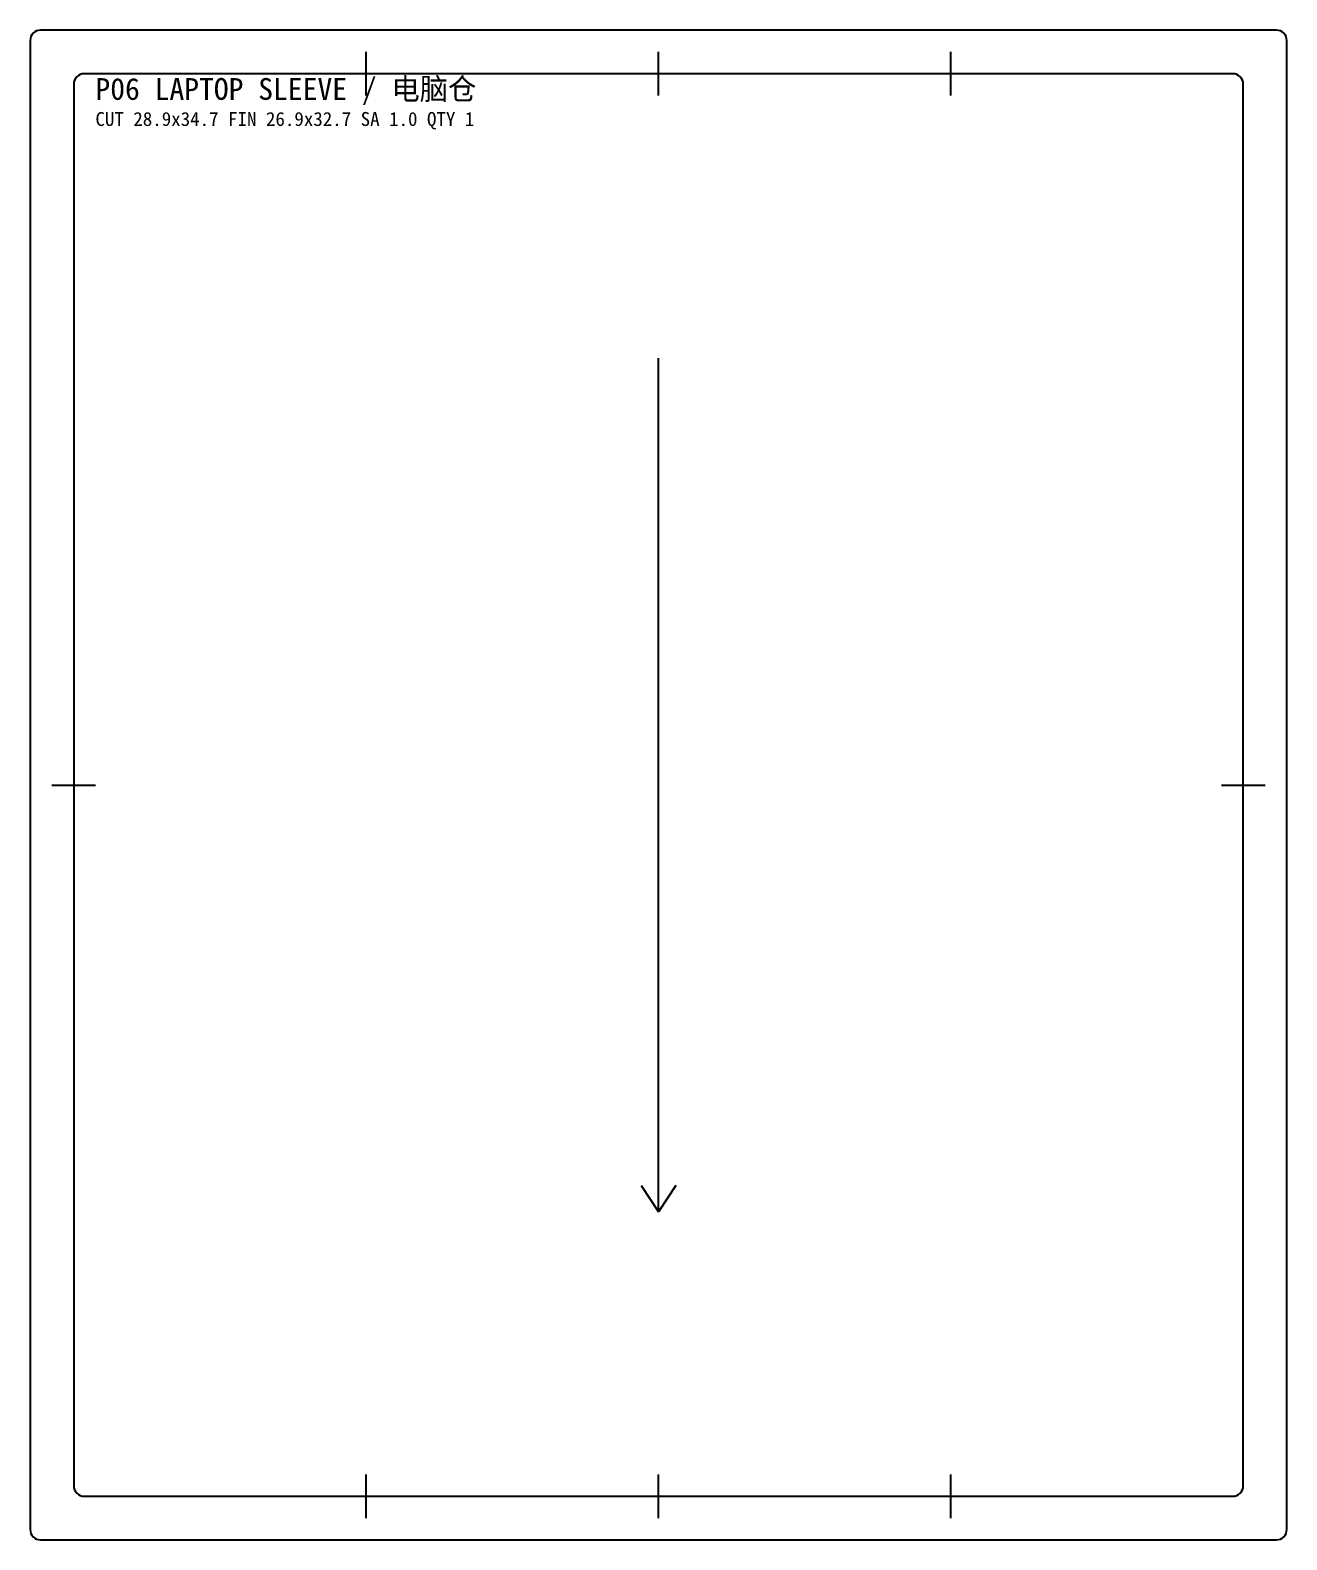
# Model space of a CAD drawing. Header units: millimetres. Extents: x 20 to 11279, y 290 to 7070.
# Drawn here: x 10990 to 11278.8, y 290 to 636.8 of the extents above; entities that cross this region are included whole.
import ezdxf

# ---------------------------------------------------------------- set-up
doc = ezdxf.new("R2010")
doc.units = ezdxf.units.MM
for name, color, linetype in [('CUT', 1, 'CONTINUOUS'), ('GRAIN', 6, 'CONTINUOUS'), ('NOTCH', 3, 'CONTINUOUS'), ('STITCH', 5, 'CONTINUOUS'), ('TEXT', 7, 'CONTINUOUS')]:
    doc.layers.add(name, color=color, linetype=linetype)

msp = doc.modelspace()

# ---------------------------------------------------------------- linework, layer by layer
at = {"layer": 'CUT'}
msp.add_lwpolyline([(11276.4, 290), (11276.87, 290.05), (11277.32, 290.18), (11277.73, 290.4), (11278.1, 290.7), (11278.4, 291.07), (11278.62, 291.48), (11278.75, 291.93), (11278.8, 292.4), (11278.8, 634.4), (11278.75, 634.87), (11278.62, 635.32), (11278.4, 635.73), (11278.1, 636.1), (11277.73, 636.4), (11277.32, 636.62), (11276.87, 636.75), (11276.4, 636.8), (10992.4, 636.8), (10991.93, 636.75), (10991.48, 636.62), (10991.07, 636.4), (10990.7, 636.1), (10990.4, 635.73), (10990.18, 635.32), (10990.05, 634.87), (10990, 634.4), (10990, 292.4), (10990.05, 291.93), (10990.18, 291.48), (10990.4, 291.07), (10990.7, 290.7), (10991.07, 290.4), (10991.48, 290.18), (10991.93, 290.05), (10992.4, 290)], close=True, dxfattribs=at)
at = {"layer": 'GRAIN'}
for p, q in [((11134.4, 365.36), (11134.4, 561.44)), ((11130.4, 371.36), (11134.4, 365.36)), ((11138.4, 371.36), (11134.4, 365.36))]:
    msp.add_line(p, q, dxfattribs=at)
at = {"layer": 'NOTCH'}
for p, q in [((11067.2, 621.8), (11067.2, 631.8)), ((11134.4, 621.8), (11134.4, 631.8)), ((11201.6, 621.8), (11201.6, 631.8)), ((10995, 463.4), (11005, 463.4)), ((11263.8, 463.4), (11273.8, 463.4)), ((11067.2, 295), (11067.2, 305)), ((11134.4, 295), (11134.4, 305)), ((11201.6, 295), (11201.6, 305))]:
    msp.add_line(p, q, dxfattribs=at)
at = {"layer": 'STITCH'}
msp.add_lwpolyline([(11266.4, 300), (11266.87, 300.05), (11267.32, 300.18), (11267.73, 300.4), (11268.1, 300.7), (11268.4, 301.07), (11268.62, 301.48), (11268.75, 301.93), (11268.8, 302.4), (11268.8, 624.4), (11268.75, 624.87), (11268.62, 625.32), (11268.4, 625.73), (11268.1, 626.1), (11267.73, 626.4), (11267.32, 626.62), (11266.87, 626.75), (11266.4, 626.8), (11002.4, 626.8), (11001.93, 626.75), (11001.48, 626.62), (11001.07, 626.4), (11000.7, 626.1), (11000.4, 625.73), (11000.18, 625.32), (11000.05, 624.87), (11000, 624.4), (11000, 302.4), (11000.05, 301.93), (11000.18, 301.48), (11000.4, 301.07), (11000.7, 300.7), (11001.07, 300.4), (11001.48, 300.18), (11001.93, 300.05), (11002.4, 300)], close=True, dxfattribs=at)

# ---------------------------------------------------------------- texts
at = {"layer": 'TEXT'}
for s, height, p in [('P06 LAPTOP SLEEVE / 电脑仓', 5, (11005, 620.8)), ('CUT 28.9x34.7 FIN 26.9x32.7 SA 1.0 QTY 1', 3.2, (11005, 614.8))]:
    msp.add_text(s, height=height, dxfattribs=at).set_placement(p)

doc.saveas('drawing.dxf')
